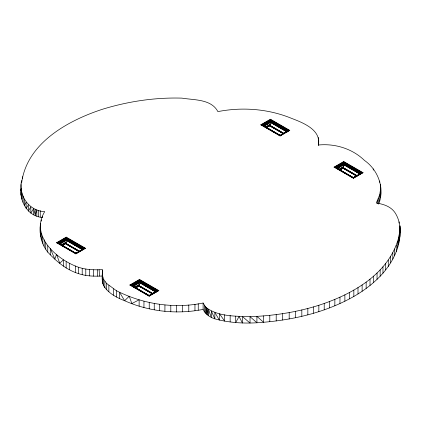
<?xml version="1.0" encoding="UTF-8"?>
<svg xmlns="http://www.w3.org/2000/svg" width="421" height="421" viewBox="0 0 421 421"><rect width="100%" height="100%" fill="white"/><g stroke="black" fill="none" stroke-linecap="round" stroke-linejoin="round"><path stroke-width="0.63" d="M21.618 183.067C26.733 143.261 67.613 120.711 102.156 109.36C127.895 101.414 154.981 97.319 181.93 98.13C194.044 100.166 211.279 98.919 217.889 111.607C242.512 106.808 268.519 108.844 291.764 118.443C302.936 122.727 321.349 129.821 318.418 145.008C335.053 143.361 352.345 148.666 364.439 160.401C378.111 169.905 385.047 188.366 378.626 204.122M66.223 237.149L56.567 242.728L75.885 253.879L85.542 248.301L66.223 237.149C65.876 239.496 67.402 243.885 64.103 244.159M75.885 253.879L75.885 253.221M102.582 275.997C94.541 276.408 86.321 276.26 78.622 273.65L78.622 267.277C57.335 259.899 29.581 236.17 44.726 211.584C29.238 211.263 18.008 195.276 21.618 180.52M380.763 187.792L379.7 194.786L376.274 203.048C383.263 204.032 390.683 206.406 394.893 212.489C401.108 221.883 401.16 233.702 398.582 244.317C392.725 267.524 373.922 284.864 353.84 296.447C326.338 312.103 294.884 319.592 263.551 322.275C247.29 323.802 230.629 323.27 214.842 318.844C209.953 317.234 205.216 314.303 203.111 309.398C176.841 314.619 149.118 311.651 124.642 300.741C116.633 297.615 108.244 293.184 103.582 285.685C101.335 280.675 102.329 274.95 102.582 269.624C94.541 270.035 86.326 269.887 78.622 267.277M103.582 285.685L103.587 279.323L102.298 274.918M116.312 297.031L116.312 290.658L106.645 283.454L103.587 279.323M139.509 279.46L129.847 285.033L149.166 296.189L158.828 290.611L139.509 279.46L139.34 285.233L138.856 285.933L135.546 287.843M149.166 296.189L149.166 295.531L156.875 291.079L158.828 290.611M205.353 312.987L205.353 306.614L203.111 303.025C173.799 309.009 142.908 304.141 116.312 290.658M270.45 119.238L260.794 124.816L280.112 135.972L289.769 130.394L270.45 119.238L270.287 125.016L269.798 125.716L266.761 127.205M280.112 135.972L280.112 135.32L262.746 125.284L260.794 124.816M318.271 138.751L318.271 137.478M343.736 161.548L334.074 167.126L353.393 178.278L363.055 172.705L343.736 161.548L343.568 167.321L343.083 168.026L339.852 169.884M363.055 172.705L361.102 173.168L353.393 177.63L353.393 178.278M353.393 177.63L335.611 167.395L334.074 167.126M379.726 182.288L379.726 181.019M149.166 295.542L131.799 285.501L129.847 285.033M206.216 313.955L206.232 307.593L205.353 306.614M373.248 170.179L373.253 168.905M399.687 231.018L399.939 232.129L399.95 225.845L399.939 236.518M89.515 275.908L89.536 269.535M143.929 307.646L143.971 301.283M164.9 311.387L164.948 305.02M102.298 281.281L102.487 270.624M78.622 273.65C66.329 269.866 56.361 261.373 47.762 252.121C41.195 243.975 39.158 233.65 40.5 223.44M102.414 277.744L102.524 276.581M21.297 189.161L21.061 190.866L21.05 188.787C19.498 201.933 28.26 216.368 42.174 217.446M398.582 237.944L399.939 230.14L399.387 240.486L399.382 234.113L398.582 244.317L398.582 237.944C388.63 274.129 352.209 294.453 318.844 305.272C296.6 312.324 273.329 315.845 250.037 316.687C235.35 316.097 218.536 316.776 206.232 307.593L207.248 314.876L207.274 308.525L208.432 315.761L208.479 309.419L211.331 317.408L211.368 311.051L214.842 318.844L214.842 312.466L219.399 320.134L219.462 313.771L224.677 321.112L224.677 314.74M336.026 167.595L353.393 177.715L361.523 172.973L343.736 162.701L335.611 167.395L336.026 167.595L343.736 163.143L361.102 173.168L360.308 174.141L343.736 164.574L336.821 168.563M280.649 135.262L287.338 131.236L270.45 121.485L263.225 125.658M78.585 251.926L83.595 248.769L85.542 248.301M132.557 286.317L131.799 285.501L139.509 281.054L156.875 291.079L156.123 291.895L139.509 282.302L132.594 286.475L139.509 282.48L156.08 292.048M289.769 130.394L287.475 131.099L270.45 121.274L263.088 125.526M135.236 287.822L137.409 286.527M340.547 169.268L341.636 168.621M135.367 287.827L139.14 285.617L153.091 293.674M339.594 169.921L343.368 167.711L357.313 175.762M340.042 169.721L343.083 168.026M135.152 288.048L138.988 285.812L152.655 293.7M339.926 169.816L343.215 167.9L339.789 169.858M135.483 287.875L138.856 285.933L152.407 293.758M339.71 169.963L342.962 168.079L339.779 169.91M262.746 125.284L270.45 120.832L287.822 130.863M56.567 242.728L58.698 243.306L66.223 238.965L83.411 248.885M262.925 125.4L270.45 121.053L287.638 130.978M58.698 243.306L66.223 239.181L83.247 249.011M58.861 243.433L66.223 239.396L83.111 249.143M58.998 243.57L66.223 239.607L82.995 249.285M82.837 249.585L66.223 239.996L59.208 243.859L66.223 239.807L82.905 249.432M287.064 131.678L270.45 122.085L263.435 125.947L270.45 121.895L287.133 131.526M59.314 244.164L66.223 240.17L82.8 249.737M263.541 126.253L270.45 122.264L287.022 131.831M59.324 244.317L66.223 240.338L82.784 249.895M263.551 126.411L270.45 122.427L287.011 131.989M61.45 244.685L66.223 241.928M265.146 127.084L270.45 124.021M61.408 245.217L66.181 242.459M265.635 127.305L270.408 124.548M61.813 245.375L66.06 242.922M266.04 127.463L270.287 125.016M61.608 245.759L65.855 243.312L79.806 251.363M266.282 127.652L270.082 125.4L284.033 133.452M61.945 245.68L65.692 243.517L79.511 251.495M266.188 127.752L269.935 125.59L284.164 133.81M76.427 253.174L77.506 252.553M131.983 285.617L139.509 281.275L156.696 291.195M336.211 167.711L343.736 163.364L360.918 173.284M132.141 285.743L139.509 281.491L156.533 291.321M336.368 167.837L343.736 163.585L360.76 173.41M132.283 285.88L139.509 281.707L156.391 291.453M132.399 286.017L139.509 281.912L156.275 291.595M360.618 173.547L343.736 163.795L336.511 167.968L343.736 164.006L360.502 173.689M336.784 168.411L343.736 164.395L360.35 173.984M132.61 286.627L139.509 282.644L155.517 291.885M336.837 168.721L343.736 164.737L359.745 173.978M134.199 287.301L139.509 284.238M338.426 169.395L343.736 166.332M134.688 287.527L139.467 284.77M338.916 169.616L343.694 166.858M135.094 287.685L139.34 285.233M339.321 169.774L343.568 167.321M139.14 285.617L135.088 288.101M339.652 169.852L343.368 167.711M339.563 169.968L343.289 167.811L356.808 175.62M149.166 295.7L157.77 290.732L139.509 280.191L130.905 285.159L149.166 295.795L151.865 294.237M353.393 177.794L361.997 172.826L343.736 162.28L335.132 167.248L353.393 177.888L360.413 173.836L343.736 164.206L336.626 168.111M152.949 293.611L154.028 292.99M155.107 292.369L156.186 291.742L139.509 282.112L132.489 286.164L142.498 291.942M340.089 169.652L342.857 168.074L356.829 176.136M135.309 287.88L138.63 285.98L138.367 285.68L152.028 293.569M340.547 169.216L341.636 168.595M135.23 287.743L137.409 286.501M135.562 287.769L138.988 285.812M287.222 131.378L270.45 121.695L263.435 125.947M270.008 125.505L284.091 133.636M343.031 167.811L356.882 175.789M269.798 125.716L283.349 133.541M356.629 175.846L342.594 167.774L342.857 168.074M269.44 125.663L283.154 133.546M342.72 167.974L356.997 176.183M269.577 125.763L282.986 133.504M263.988 126.268L265.104 126.91M266.214 127.552L276.776 133.652M277.886 134.294L279.002 134.936M337.274 168.579L339.494 169.863M340.61 170.505L346.725 174.036M347.835 174.678L353.393 177.888M83.595 248.769L66.223 238.744L58.519 243.191L75.885 253.231L84.011 248.569L66.223 238.302L58.098 242.996L75.885 253.316M65.771 243.422L79.869 251.563M139.062 285.722L152.581 293.526M67.202 244.359L68.323 245.006M72.254 247.274L73.375 247.922M138.809 285.717L140.488 286.69M141.609 287.338L142.724 287.98M143.845 288.627L144.966 289.274M146.645 290.243L147.766 290.89M148.887 291.537L150.008 292.185M65.618 243.591L79.611 251.669M65.544 243.643L79.164 251.505M65.187 243.533L79.001 251.521M138.498 285.88L152.77 294.09M59.761 244.18L65.876 247.706M66.992 248.348L68.102 248.99M69.212 249.632L74.775 252.842M143.608 292.584L144.719 293.227M145.834 293.869L149.166 295.795M380.763 194.17L380.526 184.398M99.109 269.735L99.551 276.092M399.74 227.008L399.939 232.129M318.513 144.008L318.529 145.256M93.409 269.787L93.43 276.16M47.747 245.727L47.762 252.121M36.837 216.162L36.816 209.779L35.232 215.568L35.196 209.179L33.706 214.884L33.654 208.479L30.854 213.21L30.822 206.816L28.37 211.184L28.37 204.811L26.134 208.553L26.107 202.143L24.434 205.506L24.434 199.133M106.645 283.454L106.645 289.827M102.729 277.155L102.735 283.538M85.784 269.045L85.795 275.418M66.15 261.694L66.15 268.066M41.274 233.613L41.279 240.012M38.506 210.284L38.511 216.662M399.061 221.867L399.061 223.141M397.566 241.549L397.566 247.922M396.272 245.248L396.272 251.621M394.688 248.995L394.688 255.368M392.814 252.742L392.814 259.12M390.667 256.442L390.667 262.815M388.278 260.041L388.278 266.419M385.699 263.514L385.699 269.887M382.968 266.803L382.968 273.176M380.5 191.192L380.5 197.565M380.163 269.866L380.163 276.239M379.7 194.786L379.7 201.164M378.411 198.338L378.411 203.438M377.569 200.249L377.569 203.432M377.053 272.966L377.053 279.344M373.659 276.065L373.659 282.438M370.012 279.112L370.012 285.485M366.149 282.065L366.149 288.438M362.123 284.896L362.123 291.269M357.997 287.575L357.997 293.947M353.84 290.074L353.84 296.447M349.514 292.474L349.514 298.847M344.873 294.853L344.873 301.231M339.968 297.179L339.968 303.552M334.853 299.41L334.853 305.783M329.575 301.515L329.575 307.888M324.212 303.473L324.212 309.845M318.844 305.272L318.844 311.645M318.702 139.714L318.702 145.187M313.54 306.888L313.54 313.266M307.835 308.467L307.835 314.84M301.825 309.956L301.825 316.329M295.589 311.335L295.589 317.708M289.185 312.577L289.185 318.95M282.696 313.656L282.696 320.028M276.202 314.571L276.202 320.944M269.793 315.318L269.793 321.691M263.551 315.903L263.551 322.275L256.915 316.366L256.915 322.744L250.037 316.687L250.037 323.06L242.591 316.692L242.428 323.06L239.07 316.503L235.702 322.554L235.702 316.182M230.161 315.492L230.161 321.865M204.653 305.604L204.653 311.977M203.111 303.025L203.111 309.398M198.254 303.773L198.254 310.145M194.955 304.257L194.955 310.63M188.782 305.004L188.782 311.377M182.525 305.467L182.525 311.84M176.667 305.614L176.667 311.987M170.805 305.478L170.805 311.85M159.37 304.251L159.37 310.624M154.249 303.362L154.249 309.735M149.234 302.446L149.234 308.819M139.135 306.193L139.135 299.82L131.826 303.552L129.236 296.189L124.642 300.741L119.511 292.232L119.511 298.605M113.523 288.843L113.523 295.216M108.86 285.354L108.86 291.732M104.855 281.391L104.855 287.764M102.298 272.629L102.298 279.002M97.372 269.787L97.372 276.16M82.2 268.309L82.2 274.687M75.327 265.998L75.327 272.371M69.291 263.304L69.291 269.682M63.418 266.219L63.418 259.846L59.719 263.262L56.561 254.231L54.851 259.115L50.273 248.516L50.273 254.894M45.726 242.685L45.726 249.058M44.147 239.791L44.147 246.164M42.605 236.839L42.605 243.212M42.589 216.294L42.589 217.568M41.3 219.841L41.3 221.12M40.474 230.234L40.474 236.607M40.258 210.689L40.258 217.062M40.237 226.84L40.237 233.213M23.129 195.965L23.129 202.338M22.418 176.688L22.418 178.599M21.939 192.765L21.939 199.138L21.382 190.818L21.061 195.249L21.061 184.493M66.223 237.491L57.103 242.754L75.885 253.6L85.005 248.332L66.223 237.491M270.45 119.58L261.33 124.848L280.112 135.688L289.232 130.426L270.45 119.58M66.223 237.881L57.624 242.849L75.885 253.389L84.489 248.422L66.223 237.881M270.45 119.969L261.851 124.937L280.112 135.483L288.717 130.515L270.45 119.969M270.45 120.395L262.325 125.084L280.112 135.351L288.238 130.663L270.45 120.395M139.509 279.802L130.389 285.064L149.166 295.91L158.291 290.643L139.509 279.802M343.736 161.89L334.616 167.158L353.393 177.999L362.518 172.731L343.736 161.89M139.509 280.612L131.384 285.306L149.166 295.626L157.296 290.879L139.509 280.612"/></g></svg>
